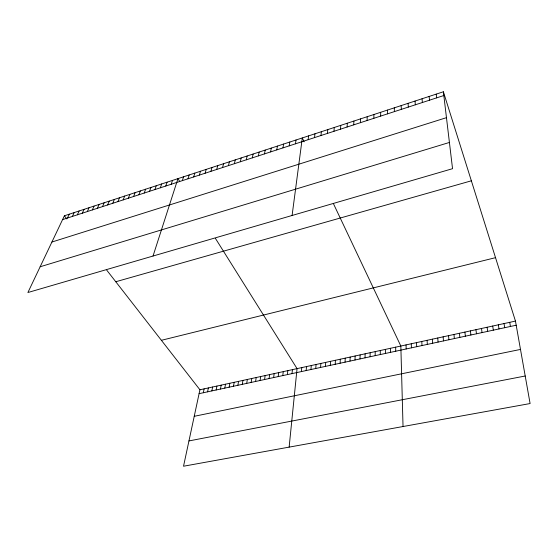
<?xml version="1.0" encoding="UTF-8"?>
<svg xmlns="http://www.w3.org/2000/svg" width="558" height="558" viewBox="0 0 558 558"><rect width="100%" height="100%" fill="white"/><g stroke="black" fill="none" stroke-linecap="round" stroke-linejoin="round"><path stroke-width="0.84" d="M375.185 355.662L375.206 351.61M373.867 118.296L373.902 114.509M370.107 356.757L370.149 352.712M365.051 357.852L365.12 353.807M367.115 120.5L367.192 116.706M360.015 358.934L360.112 354.895M355.007 360.015L355.125 355.983M360.398 122.683L360.524 118.889M350.019 361.096L350.166 357.064M345.053 362.163L345.228 358.138M353.723 124.853L353.898 121.058M340.115 363.23L340.31 359.212M335.198 364.29L335.414 360.273M347.097 127.015L347.306 123.213M330.301 365.35L330.545 361.333M325.426 366.404L325.698 362.393M340.506 129.156L340.764 125.355M320.578 367.45L320.864 363.439M315.751 368.489L316.065 364.486M333.956 131.29L334.256 127.482M310.946 369.529L311.28 365.532M306.161 370.561L306.516 366.564M327.448 133.411L327.783 129.602M301.397 371.586L301.78 367.596M289.142 447.125L297.058 368.622L215.458 238.447M320.976 135.517L321.359 131.702M292.015 373.616L292.441 369.633M314.545 137.61L314.963 133.794M287.391 374.613L287.837 370.631M282.794 375.604L283.262 371.628M308.156 139.688L308.616 135.873M278.212 376.594L278.7 372.625M273.65 377.578L274.159 373.609M292.092 215.479L302.303 137.938L304.138 141.809M269.109 378.554L269.64 374.592M264.59 379.531L265.141 375.576M295.482 143.811L296.026 139.988M260.091 380.507L260.663 376.552M255.606 381.47L256.199 377.522M289.204 145.854L289.79 142.032M251.149 382.432L251.756 378.484M246.706 383.395L247.334 379.447M282.969 147.884L283.59 144.062M242.284 384.35L242.932 380.41M237.875 385.299L238.545 381.365M276.768 149.9L277.424 146.077M233.495 386.248L234.179 382.314M270.602 151.909L271.293 148.086M229.129 387.189L229.833 383.262M224.783 388.124L225.509 384.204M220.452 389.059L221.198 385.139M264.471 153.903L265.203 150.074M216.141 389.993L216.909 386.073M258.382 155.884L259.149 152.055M211.852 390.914L212.633 387.008M207.576 391.842L208.378 387.929M252.321 157.858L253.13 154.029M203.321 392.755L204.137 388.856M106.724 270.128L199.924 389.77L183.526 466.223L530.1 403.546L515.459 321.08L443.38 91.777L64.393 215.786L27.9 292.525L452.545 168.683L443.38 91.777M246.301 159.818L247.145 155.989M240.317 161.764L241.196 157.935M234.367 163.703L235.281 159.867M228.452 165.628L229.394 161.792M222.572 167.54L223.549 163.71M216.72 169.444L217.739 165.607M210.91 171.334L211.956 167.498M205.128 173.217L206.209 169.381M199.387 175.086L200.496 171.25M193.668 176.949L194.812 173.113M187.99 178.797L189.162 174.961M182.34 180.639L183.547 176.795M153.031 256.031L177.96 178.623L179.711 181.42M171.229 184.252L172.499 180.408M165.768 186.03L167.065 182.187M160.341 187.795L161.667 183.959M154.936 189.553L156.289 185.716M149.565 191.303L150.946 187.46M144.222 193.04L145.631 189.204M138.907 194.77L140.351 190.934M133.627 196.493L135.092 192.649M128.368 198.202L129.868 194.365M123.144 199.904L124.664 196.06M117.947 201.591L119.496 197.755M112.772 203.279L114.348 199.436M107.631 204.953L109.235 201.11M102.519 206.613L104.144 202.777M97.434 208.274L99.08 204.437M92.37 209.92L94.051 206.083M87.341 211.559L89.043 207.722M82.333 213.184L84.056 209.348M77.353 214.809L79.103 210.973M72.4 216.42L74.172 212.584M67.469 218.025L69.269 214.188M62.573 219.615L443.826 95.53M51.908 242.032L446.463 117.668M40.148 266.766L449.42 142.45M115.778 281.748L471.364 180.806M161.388 340.303L495.525 257.67M199.924 389.77L515.459 321.08M199.087 393.669L516.199 325.223M194.233 416.303L520.495 349.427M188.946 440.932L525.211 376.001M64.393 215.786L66.855 218.945M333.6 204.033L400.839 346.03L403.036 426.528M509.733 322.322L510.437 326.472M504.027 323.563L504.704 327.706M498.357 324.798L498.998 328.941M492.714 326.032L493.321 330.162M487.099 327.253L487.671 331.382M481.505 328.467L482.049 332.596M475.946 329.68L476.462 333.803M470.408 330.887L470.896 335.002M464.905 332.087L465.358 336.202M436.23 94.114L436.628 97.873M459.422 333.279L459.841 337.388M453.968 334.465L454.358 338.573M429.13 96.436L429.479 100.203M448.541 335.644L448.904 339.752M443.136 336.823L443.47 340.924M422.071 98.745L422.371 102.512M437.758 337.995L438.065 342.089M432.408 339.159L432.687 343.254M415.061 101.04L415.305 104.813M427.086 340.317L427.33 344.405M421.785 341.468L422.008 345.555M408.093 103.321L408.296 107.094M416.512 342.619L416.707 346.699M411.26 343.763L411.427 347.836M401.167 105.588L401.321 109.361M406.036 344.9L406.175 348.973M394.29 107.84L394.394 111.621M395.664 347.16L395.748 351.226M387.454 110.072L387.51 113.86M390.516 348.283L390.572 352.342M385.39 349.399L385.418 353.451M380.661 112.297L380.668 116.085M380.284 350.508L380.291 354.56"/></g></svg>
